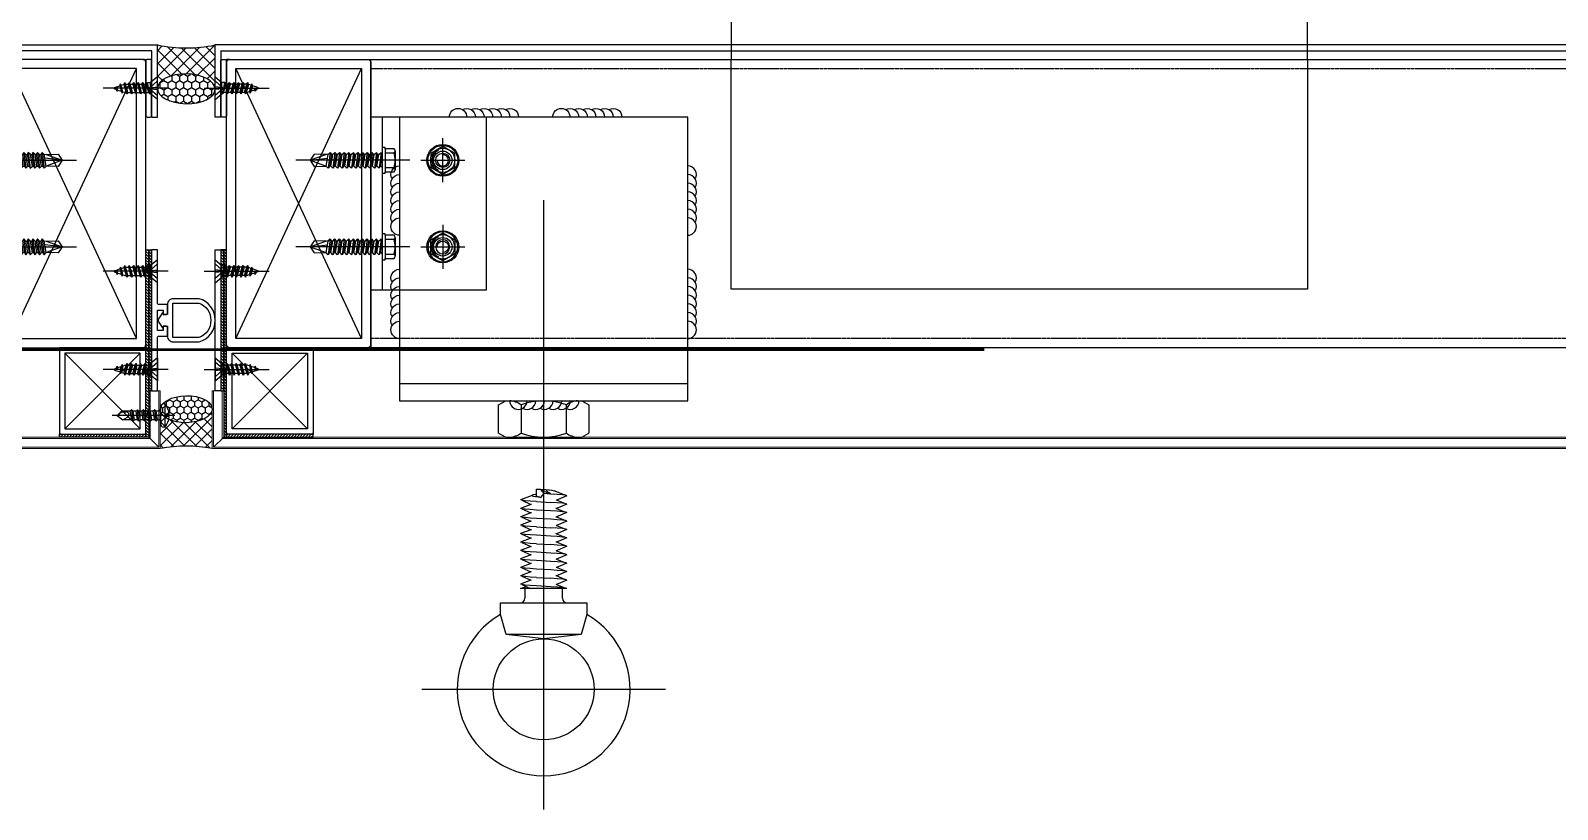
# Model space of a CAD drawing. Header units: millimetres. Extents: x 7297 to 60227, y -7497 to 19324.
# Drawn here: x 55630 to 56160, y 131 to 402 of the extents above; entities that cross this region are included whole.
import ezdxf

# ---------------------------------------------------------------- set-up
doc = ezdxf.new("R2010")
doc.units = ezdxf.units.MM
doc.linetypes.add('HIDDEN', pattern=[0.375, 0.25, -0.125])
for name, color, linetype in [('NS_AL_MOLD', 7, 'Continuous'), ('NS_BRACKET_NUTS', 1, 'Continuous'), ('NS_CAULKING', 8, 'Continuous'), ('NS_COL_CYAN', 4, 'Continuous'), ('NS_COL_D-GREY', 8, 'Continuous'), ('NS_COL_MAGENTA', 6, 'Continuous'), ('NS_COL_RED', 1, 'Continuous'), ('NS_COL_WHITE', 7, 'Continuous'), ('NS_COL_YELLOW', 2, 'Continuous'), ('NS_FRAME', 253, 'Continuous'), ('NS_GASKET_3M', 150, 'Continuous'), ('NS_PIPE_FRAME', 2, 'Continuous'), ('NS_RIVET_SCREW', 1, 'Continuous'), ('NS_WATERPROOF', 150, 'Continuous'), ('NS_WELD', 1, 'Continuous')]:
    doc.layers.add(name, color=color, linetype=linetype)
doc.layers.add('NS_AL_PANEL', color=32, linetype='Continuous', lineweight=9)
pattern_1 = [(45, (61887.9107, -5746.0819), (-0.5, 0.5), [])]
pattern_2 = [(135, (61677.74146, 6508.3188), (-0.5, -0.5), [])]
pattern_3 = [(135, (61678.74146, 6508.3188), (-0.5, -0.5), [])]

# ---------------------------------------------------------------- blocks, each defined once
blk = doc.blocks.new('*U247')
blk.add_lwpolyline([(0, 0), (100, 0), (100, 1161.99), (0, 1161.99)], close=True)
at = {"linetype": 'HIDDEN'}
blk.add_lwpolyline([(3.2, 0), (96.8, 0), (96.8, 1161.99), (3.2, 1161.99)], close=True, dxfattribs=at)
blk = doc.blocks.new('A$C33544E7F')
for p, q in [((3.97, 0), (3.97, 22.54)), ((2.3, 15.96), (5.44, 16.52)), ((2.94, 16.27), (2.3, 15.96)), ((2.74, 15.71), (2.3, 15.96)), ((2.74, 15.71), (5, 16.26)), ((3.53, 18.01), (2.9, 17.7)), ((2.9, 17.7), (3.97, 17.89)), ((3.34, 17.44), (2.9, 17.7)), ((3.34, 17.44), (2.94, 16.27)), ((4.84, 16.73), (2.94, 16.27)), ((3.34, 17.44), (3.97, 17.89)), ((3.75, 18.64), (3.53, 18.01)), ((3.97, 17.89), (3.53, 18.01)), ((4.19, 18.64), (4.84, 16.73)), ((4.84, 16.73), (5.44, 16.52)), ((5, 16.26), (5.44, 16.52)), ((5, 16.26), (5.31, 15.37)), ((1.97, 14.3), (5.97, 15.09)), ((2.51, 14.61), (1.97, 14.3)), ((2.51, 13.99), (1.97, 14.3)), ((1.97, 12.72), (5.97, 13.51)), ((2.51, 13.04), (1.97, 12.72)), ((2.51, 12.41), (1.97, 12.72)), ((1.97, 11.15), (5.97, 11.94)), ((2.51, 11.46), (1.97, 11.15)), ((2.51, 10.84), (1.97, 11.15)), ((5.31, 15.37), (2.51, 14.61)), ((2.51, 14.79), (2.51, 14.61)), ((2.51, 13.99), (5.42, 14.77)), ((2.51, 13.99), (2.51, 13.04)), ((5.42, 13.83), (2.51, 13.04)), ((2.51, 12.41), (5.42, 13.2)), ((2.51, 12.41), (2.51, 11.46)), ((5.42, 12.25), (2.51, 11.46)), ((2.51, 10.84), (5.42, 11.62)), ((2.51, 10.84), (2.51, 9.89)), ((5.42, 10.68), (2.51, 9.89)), ((2.74, 15.71), (2.59, 15.25)), ((5.31, 15.37), (5.97, 15.09)), ((5.42, 14.77), (5.97, 15.09)), ((5.42, 14.77), (5.42, 13.83)), ((5.42, 13.83), (5.97, 13.51)), ((5.42, 13.2), (5.97, 13.51)), ((5.42, 13.2), (5.42, 12.25)), ((5.42, 12.25), (5.97, 11.94)), ((5.42, 11.62), (5.97, 11.94)), ((5.42, 11.62), (5.42, 10.68)), ((5.42, 10.68), (5.97, 10.36)), ((0, 3.76), (1.97, 6.1)), ((3.8, 6.41), (1.42, 3.76)), ((1.97, 9.58), (5.97, 10.36)), ((2.51, 9.89), (1.97, 9.58)), ((2.51, 9.26), (1.97, 9.58)), ((1.97, 8), (5.97, 8.79)), ((2.51, 8.31), (1.97, 8)), ((2.51, 7.69), (1.97, 8)), ((1.97, 6.43), (5.97, 7.21)), ((2.51, 6.74), (1.97, 6.43)), ((1.97, 6.43), (1.97, 6.1)), ((1.97, 6.1), (5.97, 6.1)), ((2.51, 9.26), (5.42, 10.05)), ((2.51, 9.26), (2.51, 8.31)), ((2.51, 8.31), (5.42, 9.1)), ((2.51, 7.69), (5.42, 8.47)), ((2.51, 7.69), (2.51, 6.74)), ((2.51, 6.74), (5.42, 7.53)), ((3.8, 6.41), (3.5, 3.76)), ((6.52, 3.76), (4.14, 6.41)), ((4.14, 6.41), (4.43, 3.76)), ((5.42, 10.05), (5.97, 10.36)), ((5.42, 10.05), (5.42, 9.1)), ((5.42, 9.1), (5.97, 8.79)), ((5.42, 8.47), (5.97, 8.79)), ((5.42, 8.47), (5.42, 7.53)), ((5.42, 7.53), (5.97, 7.21)), ((5.97, 7.21), (5.97, 6.1)), ((7.93, 3.76), (5.97, 6.1)), ((0, 3.76), (7.93, 3.76))]:
    blk.add_line(p, q)
for centre, radius, start, end in [((3.97, 18.55), 0.236, 22.5, 157.5), ((3.93, 14.79), 1.42, 161.0776, 180), ((3.97, 6.26), 0.229, 41.9191, 138.0809)]:
    blk.add_arc(centre, radius, start, end)
blk = doc.blocks.new('*U101')
for p, q in [((1, 100), (0, 100)), ((0, 99), (0, 100)), ((0, 99), (0, 1)), ((49, 100), (1, 100)), ((3.2, 3.2), (46.8, 96.8)), ((46.8, 3.2), (3.2, 96.8)), ((49, 100), (50, 100)), ((50, 99), (50, 100)), ((50, 1), (50, 99)), ((0, 1), (0, 0)), ((1, 0), (0, 0)), ((50, 1), (50, 0)), ((1, 0), (49, 0)), ((49, 0), (50, 0))]:
    blk.add_line(p, q)
blk.add_lwpolyline([(3.2, 96.8), (3.2, 3.2), (46.8, 3.2), (46.8, 96.8)], close=True)
for centre, start, end in [((1, 99), 90, 180), ((49, 99), 0, 90), ((1, 1), 180, 270), ((49, 1), 270, 0)]:
    blk.add_arc(centre, 1, start, end)
blk = doc.blocks.new('*U98')
for p, q in [((1, 50), (0, 50)), ((0, 49), (0, 50)), ((0, 49), (0, 1)), ((49, 50), (1, 50)), ((3.2, 3.2), (46.8, 46.8)), ((46.8, 3.2), (3.2, 46.8)), ((49, 50), (50, 50)), ((50, 49), (50, 50)), ((50, 1), (50, 49)), ((0, 1), (0, 0)), ((1, 0), (0, 0)), ((50, 1), (50, 0)), ((1, 0), (49, 0)), ((49, 0), (50, 0))]:
    blk.add_line(p, q)
blk.add_lwpolyline([(3.2, 46.8), (3.2, 3.2), (46.8, 3.2), (46.8, 46.8)], close=True)
for centre, start, end in [((1, 49), 90, 180), ((49, 49), 0, 90), ((1, 1), 180, 270), ((49, 1), 270, 0)]:
    blk.add_arc(centre, 1, start, end)
blk = doc.blocks.new('피스')
for p, q in [((-4, 1.5), (-4, 1)), ((-4, 1.5), (4, 1.5)), ((-3, 0), (3, 0)), ((-0.5, 2.98), (-0.4, 2.3)), ((-0.4, 2.3), (0.4, 2.3)), ((0, 4.99), (0, -16.77)), ((0.5, 2.98), (0.4, 2.3)), ((4, 1.5), (4, 1)), ((2, -1.5), (-2, -2)), ((-1.5, -1.5), (-2, -2)), ((-2, -2), (-1.5, -2.5)), ((-1.5, -3.5), (-2, -4)), ((2, -3.5), (-2, -4)), ((-2, -4), (-1.5, -4.5)), ((-1.5, -0.5), (-1.5, -1.5)), ((1.5, -1), (-1.5, -1.5)), ((1.5, -2), (-1.5, -2.5)), ((-1.5, -2.5), (-1.5, -3.5)), ((1.5, -3), (-1.5, -3.5)), ((1.5, -4), (-1.5, -4.5)), ((-1.5, -4.5), (-1.5, -5.5)), ((1.5, -5), (-1.5, -5.5)), ((1.5, -0.5), (1.5, -1)), ((1.5, -1), (2, -1.5)), ((2, -1.5), (1.5, -2)), ((1.5, -2), (1.5, -3)), ((1.5, -3), (2, -3.5)), ((2, -3.5), (1.5, -4)), ((1.5, -4), (1.5, -5)), ((1.5, -5), (2, -5.5)), ((-1.5, -5.5), (-2, -6)), ((2, -5.5), (-2, -6)), ((-2, -6), (-1.5, -6.5)), ((-1.5, -7.5), (-2, -8)), ((2, -7.5), (-2, -8)), ((-2, -8), (-1.5, -8.5)), ((-1.5, -9.5), (-2, -10)), ((2, -9.5), (-2, -10)), ((-2, -10), (-1.5, -10.5)), ((1.5, -6), (-1.5, -6.5)), ((-1.5, -6.5), (-1.5, -7.5)), ((1.5, -7), (-1.5, -7.5)), ((1.5, -8), (-1.5, -8.5)), ((-1.5, -8.5), (-1.5, -9.5)), ((1.5, -9), (-1.5, -9.5)), ((1.5, -10), (-1.5, -10.5)), ((-1.5, -10.5), (-1.5, -13.5)), ((2, -5.5), (1.5, -6)), ((1.5, -6), (1.5, -7)), ((1.5, -7), (2, -7.5)), ((2, -7.5), (1.5, -8)), ((1.5, -8), (1.5, -9)), ((1.5, -9), (2, -9.5)), ((2, -9.5), (1.5, -10)), ((1.5, -10), (1.5, -13.03)), ((0, -15), (-1.5, -13.5)), ((-1.27, -13.54), (-1.27, -11.97)), ((0, -15), (-1.27, -13.54)), ((0, -15), (1.5, -13.03)), ((1.5, -13.03), (0.6, -11.47))]:
    blk.add_line(p, q)
for centre, radius, start, end in [((0, -3.08), 6.08, 94.7146, 131.1121), ((-3, 1), 1, 180, 270), ((-2, -0.5), 0.5, 0, 90), ((0, -3.08), 6.08, 48.8879, 85.2854), ((2, -0.5), 0.5, 90, 180), ((3, 1), 1, 270, 0), ((-0.27, -11.97), 1, 30.0863, 180)]:
    blk.add_arc(centre, radius, start, end)
blk = doc.blocks.new('N-SCREW')
blk.add_blockref('피스', (17.25, -1.03))
blk = doc.blocks.new('-AS0-DFASDFASD+7SDFDE')
for p, q in [((140.34, -30.26), (139.81, -31.19)), ((139.81, -31.19), (139.81, -41.09)), ((140.34, -30.26), (144.01, -30.26)), ((144.01, -30.26), (144.54, -31.19)), ((144.54, -31.19), (144.54, -41.09)), ((144.01, -33.19), (140.34, -33.19)), ((144.01, -39.08), (140.34, -39.08)), ((139.81, -41.09), (140.34, -42.02)), ((144.54, -41.09), (144.01, -42.02)), ((144.01, -42.02), (140.34, -42.02))]:
    blk.add_line(p, q)
for centre, radius, start, end in [((142.73, -31.48), 2.94, 184.6551, 215.532), ((141.62, -31.48), 2.94, 324.468, 355.3449), ((148.15, -36.14), 8.34, 159.331, 200.669), ((136.2, -36.14), 8.34, 339.331, 20.669), ((142.73, -40.79), 2.94, 144.468, 175.3449), ((141.62, -40.79), 2.94, 4.6551, 35.532)]:
    blk.add_arc(centre, radius, start, end)
blk = doc.blocks.new('A$C0843732F')
for centre, start in [((0, -3), 90), ((0, -6), 150), ((0, -9), 150), ((0, -12), 150), ((0, -15), 150), ((0, -18), 150), ((0, -21), 150)]:
    blk.add_arc(centre, 3, start, 270)
blk = doc.blocks.new('HEXA-5.5X30')
for p, q in [((-9.61, 0), (29.99, 0)), ((-4.5, -3.25), (-4.5, 3.25)), ((0, -2), (0.68, 2)), ((0.43, -2.75), (1.11, 2.75)), ((0.68, 2), (0.5, 2)), ((0.68, 2), (1.11, 2.75)), ((1.11, 2.75), (1.83, 2)), ((1.83, 2), (1.16, -2)), ((1.6, -2), (2.28, 2)), ((1.83, 2), (2.28, 2)), ((2.03, -2.75), (2.71, 2.75)), ((2.28, 2), (2.71, 2.75)), ((2.71, 2.75), (3.43, 2)), ((3.43, 2), (2.76, -2)), ((3.2, -2), (3.88, 2)), ((3.43, 2), (3.88, 2)), ((3.63, -2.75), (4.31, 2.75)), ((3.88, 2), (4.31, 2.75)), ((4.31, 2.75), (5.03, 2)), ((5.03, 2), (4.36, -2)), ((4.8, -2), (5.48, 2)), ((5.03, 2), (5.48, 2)), ((5.23, -2.75), (5.91, 2.75)), ((5.48, 2), (5.91, 2.75)), ((5.91, 2.75), (6.63, 2)), ((6.63, 2), (5.96, -2)), ((6.4, -2), (7.08, 2)), ((6.63, 2), (7.08, 2)), ((6.83, -2.75), (7.51, 2.75)), ((7.08, 2), (7.51, 2.75)), ((7.51, 2.75), (8.23, 2)), ((8.23, 2), (7.56, -2)), ((8, -2), (8.68, 2)), ((8.23, 2), (8.68, 2)), ((8.43, -2.75), (9.11, 2.75)), ((8.68, 2), (9.11, 2.75)), ((9.11, 2.75), (9.83, 2)), ((9.83, 2), (9.16, -2)), ((9.6, -2), (10.28, 2)), ((9.83, 2), (10.28, 2)), ((10.03, -2.75), (10.71, 2.75)), ((10.28, 2), (10.71, 2.75)), ((10.71, 2.75), (11.43, 2)), ((11.43, 2), (10.76, -2)), ((11.2, -2), (11.88, 2)), ((11.43, 2), (11.88, 2)), ((11.63, -2.75), (12.31, 2.75)), ((11.88, 2), (12.31, 2.75)), ((12.31, 2.75), (13.03, 2)), ((13.03, 2), (12.36, -2)), ((13.03, 2), (13.48, 2)), ((13.23, -2.75), (13.91, 2.75)), ((14.63, 2), (15.08, 2)), ((14.83, -2.75), (15.51, 2.75)), ((16.23, 2), (16.68, 2)), ((16.43, -2.75), (17.11, 2.75)), ((17.83, 2), (18.28, 2)), ((18.03, -2.75), (18.71, 2.75)), ((25, 0), (18.97, -0.71)), ((19.39, -2.01), (25, 0)), ((25, 0), (19.43, 2)), ((0.43, -2.75), (0, -2)), ((1.16, -2), (0.43, -2.75)), ((1.16, -2), (1.6, -2)), ((2.03, -2.75), (1.6, -2)), ((2.76, -2), (2.03, -2.75)), ((2.76, -2), (3.2, -2)), ((3.63, -2.75), (3.2, -2)), ((4.36, -2), (3.63, -2.75)), ((4.36, -2), (4.8, -2)), ((5.23, -2.75), (4.8, -2)), ((5.96, -2), (5.23, -2.75)), ((5.96, -2), (6.4, -2)), ((6.83, -2.75), (6.4, -2)), ((7.56, -2), (6.83, -2.75)), ((7.56, -2), (8, -2)), ((8.43, -2.75), (8, -2)), ((9.16, -2), (8.43, -2.75)), ((9.16, -2), (9.6, -2)), ((10.03, -2.75), (9.6, -2)), ((10.76, -2), (10.03, -2.75)), ((10.76, -2), (11.2, -2)), ((11.63, -2.75), (11.2, -2)), ((12.36, -2), (11.63, -2.75)), ((12.36, -2), (12.8, -2)), ((13.96, -2), (14.4, -2)), ((15.56, -2), (16, -2)), ((17.16, -2), (17.6, -2))]:
    blk.add_line(p, q)
for points in [[(-4.14, -2.5, 0.476693), (-4.14, -4), (-1, -4), (-1, 4), (-4.14, 4, 0.476693), (-4.14, 2.5)], [(-1, 2.5), (-4.14, 2.5, 0.136257), (-4.14, -2.5), (-1, -2.5)]]:
    blk.add_lwpolyline(points, format="xyb")
for points in [[(-1, -4), (-1, -4.5), (0, -4.5), (0, 4.5), (-1, 4.5), (-1, 4)], [(18.75, -2), (23.56, -2.1), (25, 0), (23.56, 2.1), (19.43, 2)]]:
    blk.add_lwpolyline(points)
for points in [[(13.91, 2.75), (14.63, 2), (13.96, -2), (13.23, -2.75), (12.8, -2), (13.48, 2)], [(15.51, 2.75), (16.23, 2), (15.56, -2), (14.83, -2.75), (14.4, -2), (15.08, 2)], [(17.11, 2.75), (17.83, 2), (17.16, -2), (16.43, -2.75), (16, -2), (16.68, 2)], [(18.71, 2.75), (19.43, 2), (18.76, -2), (18.03, -2.75), (17.6, -2), (18.28, 2)]]:
    blk.add_lwpolyline(points, close=True)
blk.add_arc((0.5, 2.5), 0.5, 180, 270)
blk = doc.blocks.new('M10-H')
for p, q in [((0, 15.5), (0, -15.5)), ((-15.5, 0), (15.5, 0))]:
    blk.add_line(p, q)
blk.add_lwpolyline([(-4.9, 8.5), (-9.8, 0), (-4.9, -8.5), (4.9, -8.5), (9.8, 0), (4.9, 8.5), (-4.9, 8.5)])
for radius in [10.5, 8.5, 5]:
    blk.add_circle((0, 0), radius)
blk.add_arc((0, 0), 4, 90, 0)

msp = doc.modelspace()

# ---------------------------------------------------------------- hatches: boundary and pattern name
at = {"layer": 'NS_CAULKING'}
h = msp.add_hatch(dxfattribs=at)
h.set_pattern_fill('ANSI37', color=256)
h.set_pattern_definition([(45, (-40677.1215, 30103.6345), (-2.24506403, 2.24506403), []), (135, (-40677.1215, 30103.6345), (-2.24506403, -2.24506403), [])])
edge = h.paths.add_edge_path()
edge.add_line((55674.13, 381.53), (55674.13, 396.53))
edge.add_arc((55684.13, 446.03), 50.5, 258.5788, 281.4212)
edge.add_line((55694.13, 396.53), (55694.13, 381.16))
edge.add_ellipse((55684.13, 381.35), major_axis=(-10, 0.19), ratio=0.518659, start_angle=180, end_angle=360)
h = msp.add_hatch(dxfattribs=at)
h.set_pattern_fill('HONEY', color=256, scale=0.5, angle=-90)
h.set_pattern_definition([(270, (-40581.3444, 30039.4777), (1.374815322, -2.38125), [1.5875, -3.175]), (30, (-40581.3444, 30039.4777), (1.374815332, 2.381249995), [1.5875, -3.175]), (330, (-40581.3444, 30039.4777), (2.749630654, -5e-09), [-3.175, 1.5875])])
edge = h.paths.add_edge_path()
edge.add_ellipse((55684.13, 381.35), major_axis=(-10, 0.19), ratio=0.518659, start_angle=0, end_angle=360, ccw=False)
h = msp.add_hatch(dxfattribs=at)
h.set_pattern_fill('ANSI37', color=256, scale=0.900275)
h.set_pattern_definition([(45, (-31067.5013, 27117.0764), (-2.021175205, 2.021175205), []), (135, (-31067.5013, 27117.0764), (-2.021175205, -2.021175205), [])])
edge = h.paths.add_edge_path()
edge.add_line((55675.13, 270.04), (55675.13, 256.53))
edge.add_arc((55684.13, 211.97), 45.46, 78.5788, 101.4212, ccw=False)
edge.add_line((55693.13, 256.53), (55693.13, 270.38))
edge.add_ellipse((55684.13, 270.21), major_axis=(-9, -0.17), ratio=0.518659, start_angle=0, end_angle=180, ccw=False)
h = msp.add_hatch(dxfattribs=at)
h.set_pattern_fill('HONEY', color=256, scale=0.450138, angle=-90)
h.set_pattern_definition([(270, (-30981.2756, 27059.3177), (1.237711978, -2.14378004), [1.429186693, -2.858373387]), (30, (-30981.2756, 27059.3177), (1.237711986, 2.143780035), [1.429186693, -2.858373387]), (330, (-30981.2756, 27059.3177), (2.475423964, -5e-09), [-2.858373387, 1.429186693])])
edge = h.paths.add_edge_path()
edge.add_ellipse((55684.13, 270.21), major_axis=(-9, -0.17), ratio=0.518659, start_angle=0, end_angle=360)
at = {"layer": 'NS_COL_WHITE'}
h = msp.add_hatch(dxfattribs=at)
h.set_pattern_fill('JIS_WOOD', color=256, angle=90, style=0, pattern_type=2)
h.set_pattern_definition(pattern_2)
h.paths.add_polyline_path([(55671.13, 325.54), (55671.13, 260.53), (55670.13, 260.53), (55670.13, 325.54)])
h = msp.add_hatch(dxfattribs=at)
h.set_pattern_fill('JIS_WOOD', color=256, angle=90, style=0, pattern_type=2)
h.set_pattern_definition(pattern_3)
h.paths.add_polyline_path([(55672.13, 325.54), (55672.13, 276.53), (55671.13, 276.53), (55671.13, 325.54)])
h = msp.add_hatch(dxfattribs=at)
h.set_pattern_fill('JIS_WOOD', color=256, angle=90, style=0, pattern_type=2)
h.set_pattern_definition(pattern_3)
h.paths.add_polyline_path([(55696.13, 325.54), (55696.13, 276.53), (55697.13, 276.53), (55697.13, 325.54)])
h = msp.add_hatch(dxfattribs=at)
h.set_pattern_fill('JIS_WOOD', color=256, angle=90, style=0, pattern_type=2)
h.set_pattern_definition(pattern_2)
h.paths.add_polyline_path([(55697.13, 325.54), (55697.13, 260.53), (55698.13, 260.53), (55698.13, 325.54)])
h = msp.add_hatch(dxfattribs=at)
h.set_pattern_fill('JIS_WOOD', color=256, style=0, pattern_type=2)
h.set_pattern_definition(pattern_1)
h.paths.add_polyline_path([(55670.13, 260.53), (55640.13, 260.53), (55640.13, 261.53), (55670.13, 261.53)])
h = msp.add_hatch(dxfattribs=at)
h.set_pattern_fill('JIS_WOOD', color=256, style=0, pattern_type=2)
h.set_pattern_definition(pattern_1)
h.paths.add_polyline_path([(55698.13, 260.53), (55728.13, 260.53), (55728.13, 261.53), (55698.13, 261.53)])

# ---------------------------------------------------------------- linework, layer by layer
at = {"layer": 'NS_AL_MOLD', "ltscale": 2, "elevation": 0}
msp.add_lwpolyline([(55672.13, 301.04), (55672.13, 276.53), (55674.13, 276.53), (55674.13, 283.78), (55673.93, 284.03), (55674.13, 284.28), (55674.13, 295.04, -0.414214), (55674.63, 295.54), (55677.63, 295.54), (55677.63, 298.53, 0.414214), (55677.13, 299.03), (55676.13, 299.03), (55676.13, 297.54), (55674.13, 297.54), (55674.13, 301.04), (55674.13, 304.53), (55676.13, 304.53), (55676.13, 303.04), (55677.13, 303.04, 0.414214), (55677.63, 303.54), (55677.63, 306.53), (55674.63, 306.53, -0.414214), (55674.13, 307.03), (55674.13, 317.79), (55673.93, 318.04), (55674.13, 318.29), (55674.13, 325.54), (55672.13, 325.54)], format="xyb", close=True, dxfattribs=at)
at = {"layer": 'NS_AL_MOLD', "elevation": 0}
msp.add_lwpolyline([(55694.13, 325.54), (55696.13, 325.54), (55696.13, 276.53), (55694.13, 276.53)], close=True, dxfattribs=at)
at = {"layer": 'NS_AL_PANEL'}
for p, q in [((55671.12, 276.53, 0), (55675.13, 276.53, 0)), ((55671.13, 260.53, 0), (55671.13, 276.53, 0)), ((55671.63, 260.03, 0), (55671.63, 276.53, 0)), ((55674.63, 257.03, 0), (55674.63, 276.53, 0)), ((55675.13, 256.53, 0), (55675.13, 276.53, 0)), ((55697.14, 276.53, 0), (55693.13, 276.53, 0)), ((55693.13, 256.53, 0), (55693.13, 276.53, 0)), ((55693.63, 257.03, 0), (55693.63, 276.53, 0)), ((55696.63, 260.03, 0), (55696.63, 276.53, 0)), ((55697.13, 260.53, 0), (55697.13, 276.53, 0)), ((55671.63, 260.03), (54406.63, 260.03)), ((55671.13, 260.53), (54407.13, 260.53)), ((55671.13, 260.53, 0), (55674.63, 257.03, 0)), ((55697.13, 260.53, 0), (55693.63, 257.03, 0)), ((56961.62, 260.03), (55696.63, 260.03)), ((56961.12, 260.53), (55697.13, 260.53)), ((54403.13, 256.53), (55675.13, 256.53)), ((55674.63, 257.03), (54403.63, 257.03)), ((55693.13, 256.53), (56965.12, 256.53)), ((56964.62, 257.03), (55693.63, 257.03))]:
    msp.add_line(p, q, dxfattribs=at)
at = {"layer": 'NS_BRACKET_NUTS'}
for p, q in [((55804.13, 240.33), (55800.13, 238.75)), ((55800.52, 238.61), (55800.13, 238.75)), ((55801.66, 238.46), (55800.52, 238.61)), ((55800.52, 238.61), (55803.69, 237.2)), ((55803.43, 238.32), (55801.66, 238.46)), ((55804.52, 240.48), (55804.13, 240.33)), ((55804.13, 240.33), (55804.13, 240.19)), ((55804.13, 240.19), (55804.53, 240.04)), ((55805.26, 240.63), (55804.52, 240.48)), ((55804.53, 240.04), (55805.27, 239.89)), ((55805.66, 240.68), (55805.26, 240.63)), ((55805.27, 239.89), (55806, 239.89)), ((55805.66, 242.53), (55806.89, 242.53)), ((55805.66, 240.68), (55805.66, 242.53)), ((55805.66, 240.13), (55805.66, 240.68)), ((55805.66, 240.04), (55805.66, 240.13)), ((55806.3, 239.75), (55806, 239.89)), ((55806.43, 239.75), (55806.3, 239.75)), ((55806.75, 239.69), (55806.43, 239.75)), ((55806.89, 242.53), (55808.77, 242.38)), ((55806.89, 242.53), (55807.13, 242.23)), ((55808.13, 240.95), (55806.95, 239.45)), ((55807.13, 242.23), (55807.39, 242.09)), ((55807.13, 242.23), (55808.13, 240.95)), ((55807.39, 242.09), (55807.74, 241.94)), ((55808.52, 241.65), (55807.74, 241.94)), ((55809.38, 240.9), (55808.13, 240.95)), ((55808.52, 241.65), (55808.87, 241.5)), ((55808.77, 242.38), (55809.98, 242.23)), ((55808.77, 242.38), (55809.96, 241.21)), ((55808.87, 241.5), (55809.14, 241.36)), ((55809.14, 241.36), (55809.32, 241.21)), ((55809.96, 241.21), (55809.32, 241.13)), ((55809.32, 241.21), (55809.38, 241.06)), ((55809.38, 240.9), (55809.38, 241.06)), ((55810.6, 240.8), (55809.38, 240.9)), ((55810.1, 241.23), (55809.96, 241.21)), ((55809.98, 242.23), (55811, 242.09)), ((55810.1, 241.23), (55810.6, 240.8)), ((55812.83, 240.66), (55810.6, 240.8)), ((55811, 242.09), (55811.74, 241.94)), ((55812.12, 241.8), (55811.74, 241.94)), ((55815.51, 240.45), (55812.12, 241.8)), ((55812.6, 238.69), (55812.43, 238.75)), ((55816.13, 240.22), (55812.6, 238.69)), ((55815.51, 237.52), (55812.6, 238.69)), ((55814.6, 240.51), (55812.83, 240.66)), ((55815.51, 240.45), (55814.6, 240.51)), ((55815.74, 240.36), (55815.51, 240.45)), ((55816.13, 240.22), (55815.74, 240.36)), ((55803.69, 237.2), (55800.13, 235.83)), ((55800.52, 235.68), (55800.13, 235.83)), ((55803.64, 234.29), (55800.13, 232.9)), ((55801.66, 235.54), (55800.52, 235.68)), ((55800.52, 235.68), (55803.7, 234.28)), ((55803.43, 235.39), (55801.66, 235.54)), ((55805.66, 238.17), (55803.43, 238.32)), ((55805.66, 235.24), (55803.43, 235.39)), ((55803.86, 237.15), (55803.69, 237.2)), ((55803.86, 234.22), (55803.7, 234.28)), ((55805.66, 238.17), (55810.6, 237.88)), ((55810.6, 234.95), (55805.66, 235.24)), ((55812.83, 237.73), (55810.6, 237.88)), ((55812.83, 234.81), (55810.6, 234.95)), ((55812.6, 235.77), (55812.39, 235.84)), ((55816.13, 234.37), (55812.58, 232.84)), ((55816.13, 237.29), (55812.6, 235.77)), ((55812.6, 235.77), (55815.73, 234.51)), ((55814.6, 237.58), (55812.83, 237.73)), ((55814.6, 234.66), (55812.83, 234.81)), ((55815.51, 237.52), (55814.6, 237.58)), ((55815.73, 234.51), (55814.6, 234.66)), ((55815.73, 237.43), (55815.51, 237.52)), ((55816.13, 237.29), (55815.73, 237.43)), ((55816.13, 234.37), (55815.73, 234.51)), ((55800.52, 232.76), (55800.13, 232.9)), ((55803.7, 231.36), (55800.13, 229.98)), ((55800.52, 229.83), (55800.13, 229.98)), ((55803.69, 228.43), (55800.13, 227.06)), ((55801.66, 232.61), (55800.52, 232.76)), ((55800.52, 232.76), (55803.7, 231.36)), ((55801.66, 229.69), (55800.52, 229.83)), ((55800.52, 229.83), (55803.69, 228.43)), ((55803.43, 232.47), (55801.66, 232.61)), ((55803.43, 229.54), (55801.66, 229.69)), ((55805.66, 232.32), (55803.43, 232.47)), ((55805.66, 229.4), (55803.43, 229.54)), ((55803.86, 228.37), (55803.69, 228.43)), ((55803.86, 231.3), (55803.7, 231.36)), ((55810.6, 232.03), (55805.66, 232.32)), ((55805.66, 229.4), (55810.6, 229.1)), ((55812.83, 231.88), (55810.6, 232.03)), ((55812.83, 228.96), (55810.6, 229.1)), ((55812.39, 232.91), (55812.58, 232.84)), ((55812.6, 229.92), (55812.43, 229.98)), ((55812.58, 232.84), (55815.74, 231.59)), ((55816.13, 231.44), (55812.6, 229.92)), ((55812.6, 229.92), (55815.74, 228.66)), ((55816.13, 228.52), (55812.6, 227)), ((55814.6, 231.74), (55812.83, 231.88)), ((55814.6, 228.81), (55812.83, 228.96)), ((55815.74, 231.59), (55814.6, 231.74)), ((55815.74, 228.66), (55814.6, 228.81)), ((55816.13, 231.44), (55815.74, 231.59)), ((55816.13, 228.52), (55815.74, 228.66)), ((55800.52, 226.91), (55800.13, 227.06)), ((55803.64, 225.52), (55800.13, 224.13)), ((55800.52, 223.98), (55800.13, 224.13)), ((55803.7, 222.58), (55800.13, 221.21)), ((55801.66, 226.76), (55800.52, 226.91)), ((55800.52, 226.91), (55803.7, 225.51)), ((55801.66, 223.84), (55800.52, 223.98)), ((55800.52, 223.98), (55803.7, 222.58)), ((55803.43, 226.62), (55801.66, 226.76)), ((55803.43, 223.69), (55801.66, 223.84)), ((55805.66, 226.47), (55803.43, 226.62)), ((55805.66, 223.55), (55803.43, 223.69)), ((55803.86, 225.45), (55803.7, 225.51)), ((55803.86, 222.52), (55803.7, 222.58)), ((55810.6, 226.18), (55805.66, 226.47)), ((55805.66, 223.55), (55810.6, 223.25)), ((55812.83, 226.03), (55810.6, 226.18)), ((55812.83, 223.11), (55810.6, 223.25)), ((55812.6, 227), (55812.39, 227.06)), ((55812.58, 224.06), (55812.4, 224.14)), ((55816.13, 225.59), (55812.58, 224.06)), ((55815.51, 222.9), (55812.58, 224.06)), ((55816.13, 222.67), (55812.58, 221.14)), ((55812.6, 227), (55815.51, 225.82)), ((55814.6, 225.89), (55812.83, 226.03)), ((55814.6, 222.96), (55812.83, 223.11)), ((55815.51, 225.82), (55814.6, 225.89)), ((55815.51, 222.9), (55814.6, 222.96)), ((55815.74, 225.74), (55815.51, 225.82)), ((55815.74, 222.82), (55815.51, 222.9)), ((55816.13, 225.59), (55815.74, 225.74)), ((55816.13, 222.67), (55815.74, 222.82)), ((55800.52, 221.06), (55800.13, 221.21)), ((55803.69, 219.65), (55800.13, 218.28)), ((55800.52, 218.14), (55800.13, 218.28)), ((55801.66, 220.91), (55800.52, 221.06)), ((55800.52, 221.06), (55803.69, 219.65)), ((55801.66, 217.99), (55800.52, 218.14)), ((55800.52, 218.14), (55803.69, 216.73)), ((55803.43, 220.77), (55801.66, 220.91)), ((55803.43, 217.84), (55801.66, 217.99)), ((55805.66, 220.62), (55803.43, 220.77)), ((55805.66, 217.7), (55803.43, 217.84)), ((55803.86, 219.6), (55803.69, 219.65)), ((55810.6, 220.33), (55805.66, 220.62)), ((55810.6, 217.4), (55805.66, 217.7)), ((55812.83, 220.18), (55810.6, 220.33)), ((55812.83, 217.26), (55810.6, 217.4)), ((55812.39, 218.29), (55812.58, 218.21)), ((55812.4, 221.22), (55812.58, 221.14)), ((55812.58, 221.14), (55815.74, 219.89)), ((55816.13, 219.74), (55812.58, 218.21)), ((55812.58, 218.21), (55815.73, 216.96)), ((55814.6, 220.04), (55812.83, 220.18)), ((55814.6, 217.11), (55812.83, 217.26)), ((55815.74, 219.89), (55814.6, 220.04)), ((55816.13, 219.74), (55815.74, 219.89)), ((55803.69, 216.73), (55800.13, 215.36)), ((55800.52, 215.21), (55800.13, 215.36)), ((55803.7, 213.81), (55800.13, 212.43)), ((55800.52, 212.29), (55800.13, 212.43)), ((55801.66, 215.06), (55800.52, 215.21)), ((55800.52, 215.21), (55803.7, 213.81)), ((55801.66, 212.14), (55800.52, 212.29)), ((55800.52, 212.29), (55803.69, 210.88)), ((55803.43, 214.92), (55801.66, 215.06)), ((55803.43, 211.99), (55801.66, 212.14)), ((55805.66, 214.77), (55803.43, 214.92)), ((55805.66, 211.85), (55803.43, 211.99)), ((55803.86, 216.67), (55803.69, 216.73)), ((55803.86, 213.75), (55803.7, 213.81)), ((55810.6, 214.48), (55805.66, 214.77)), ((55812.83, 214.33), (55810.6, 214.48)), ((55812.6, 212.37), (55812.39, 212.44)), ((55812.6, 215.3), (55812.43, 215.36)), ((55816.13, 216.82), (55812.6, 215.3)), ((55815.51, 214.13), (55812.6, 215.3)), ((55816.13, 213.9), (55812.6, 212.37)), ((55815.51, 211.2), (55812.6, 212.37)), ((55814.6, 214.19), (55812.83, 214.33)), ((55815.73, 216.96), (55814.6, 217.11)), ((55815.51, 214.13), (55814.6, 214.19)), ((55815.73, 214.04), (55815.51, 214.13)), ((55816.13, 216.82), (55815.73, 216.96)), ((55816.13, 213.9), (55815.73, 214.04)), ((55803.69, 210.88), (55800.13, 209.51)), ((55800.52, 209.36), (55800.13, 209.51)), ((55800.13, 208.05), (55802.01, 208.7)), ((55816.13, 208.05), (55800.13, 208.05)), ((55801.66, 209.22), (55800.52, 209.36)), ((55800.52, 209.36), (55803.51, 208.05)), ((55801.63, 208.05), (55801.63, 204.65)), ((55803.43, 209.07), (55801.66, 209.22)), ((55805.66, 208.92), (55803.43, 209.07)), ((55803.86, 210.82), (55803.69, 210.88)), ((55805.66, 211.85), (55810.6, 211.56)), ((55810.6, 208.63), (55805.66, 208.92)), ((55812.83, 211.41), (55810.6, 211.56)), ((55812.83, 208.48), (55810.6, 208.63)), ((55812.4, 209.52), (55812.58, 209.44)), ((55816.13, 210.97), (55812.58, 209.44)), ((55812.58, 209.44), (55815.74, 208.19)), ((55814.6, 211.26), (55812.83, 211.41)), ((55814.6, 208.34), (55812.83, 208.48)), ((55815.51, 211.2), (55814.6, 211.26)), ((55815.74, 208.19), (55814.6, 208.34)), ((55814.63, 204.65), (55814.63, 208.05)), ((55815.74, 211.12), (55815.51, 211.2)), ((55816.13, 210.97), (55815.74, 211.12)), ((55816.13, 208.05), (55815.74, 208.19)), ((55793.13, 199.03), (55793.13, 203.05)), ((55793.13, 203.05), (55823.13, 203.05)), ((55823.13, 203.05), (55823.13, 199.03)), ((55795.13, 192.05), (55793.13, 199.03)), ((55823.13, 199.03), (55821.13, 192.05)), ((55808.13, 190.55), (55795.13, 192.05)), ((55821.13, 192.05), (55795.13, 192.05)), ((55821.13, 192.05), (55808.13, 190.55))]:
    msp.add_line(p, q, dxfattribs=at)
msp.add_circle((55808.13, 173.05), 17.5, dxfattribs=at)
for centre, radius, start, end in [((55800.03, 204.65), 1.6, 270, 0), ((55816.23, 204.65), 1.6, 180, 270), ((55808.13, 173.05), 30, 120, 60)]:
    msp.add_arc(centre, radius, start, end, dxfattribs=at)
at = {"layer": 'NS_CAULKING'}
for centre, radius, start, end in [((55684.13, 446.03, 0), 50.5, 258.5788, 281.4212), ((55684.13, 211.97, 0), 45.46, 78.5788, 101.4212)]:
    msp.add_arc(centre, radius, start, end, dxfattribs=at)
at = {"layer": 'NS_CAULKING', "extrusion": (0, 0, -1)}
msp.add_ellipse((55684.13, 381.35), major_axis=(-10, 0.19), ratio=0.518659, dxfattribs=at)
at = {"layer": 'NS_CAULKING'}
msp.add_ellipse((55684.13, 270.21, 0), major_axis=(-9, -0.17), ratio=0.518659, dxfattribs=at)
at = {"layer": 'NS_COL_CYAN'}
for points in [[(55672.23, 394.53), (54406.13, 394.53), (54406.13, 371.53), (54404.13, 371.53), (54404.13, 396.53), (55674.23, 396.53)], [(55696.03, 394.53), (56962.12, 394.53), (56962.12, 371.53), (56964.12, 371.53), (56964.12, 396.53), (55694.03, 396.53)]]:
    msp.add_lwpolyline(points, dxfattribs=at)
at = {"layer": 'NS_COL_D-GREY', "elevation": 0}
for points in [[(55672.13, 394.53), (55672.13, 371.53), (55674.13, 371.53), (55674.13, 396.53)], [(55696.13, 394.53), (55696.13, 371.53), (55694.13, 371.53), (55694.13, 396.53)]]:
    msp.add_lwpolyline(points, dxfattribs=at)
at = {"layer": 'NS_COL_MAGENTA', "ltscale": 50}
for centre in [(55773.13, 356.53), (55773.13, 326.53)]:
    msp.add_circle(centre, 5.53, dxfattribs=at)
for centre in [(55773.13, 356.53), (55773.13, 326.53)]:
    msp.add_arc(centre, 3.78, 112.6199, 247.3801, dxfattribs=at)
at = {"layer": 'NS_COL_RED'}
for p, q in [((55808.13, 131.4), (55808.13, 342.68)), ((55758.13, 279.13), (55858.13, 279.13)), ((55850.36, 173.05), (55765.9, 173.05))]:
    msp.add_line(p, q, dxfattribs=at)
for points in [[(56073.13, 396.53), (56073.13, 406.53), (55873.13, 406.53), (55873.13, 396.53)], [(55873.13, 396.53), (55873.13, 391.53), (56073.13, 391.53), (56073.13, 396.53)]]:
    msp.add_lwpolyline(points, dxfattribs=at)
at = {"layer": 'NS_COL_RED', "elevation": 0}
msp.add_lwpolyline([(56073.13, 311.83), (55873.13, 311.83), (55873.13, 391.53), (56073.13, 391.53)], close=True, dxfattribs=at)
at = {"layer": 'NS_COL_RED'}
msp.add_lwpolyline([(55758.13, 371.53), (55758.13, 273.13), (55858.13, 273.13), (55858.13, 371.53)], close=True, dxfattribs=at)
at = {"layer": 'NS_COL_WHITE', "elevation": 0}
for points in [[(55672.13, 372.03), (55672.13, 391.03, 0.414214), (55671.63, 391.53), (55670.63, 391.53, 0.414214), (55670.13, 391.03), (55670.13, 372.03, 0.414214), (55670.63, 371.53), (55671.63, 371.53, 0.414214)], [(55696.13, 372.03), (55696.13, 391.03, -0.414214), (55696.63, 391.53), (55697.63, 391.53, -0.414214), (55698.13, 391.03), (55698.13, 372.03, -0.414214), (55697.63, 371.53), (55696.63, 371.53, -0.414214)], [(55676.13, 299.04), (55677.63, 299.04), (55677.63, 295.54, 0.414214), (55679.63, 293.54), (55688.63, 293.54, 0.346413), (55694.13, 301.04, 0.346413), (55688.63, 308.54), (55679.63, 308.54, 0.414214), (55677.63, 306.54), (55677.63, 303.04), (55676.13, 303.04), (55676.13, 304.04), (55674.54, 301.58, 0.144564), (55674.38, 301.04, 0.144564), (55674.54, 300.49), (55676.13, 298.04)], [(55692.63, 301.04, -0.332727), (55688.52, 295.04), (55679.73, 295.04, -0.414214), (55679.43, 295.34), (55679.43, 301.04), (55679.43, 306.74, -0.414214), (55679.73, 307.04), (55688.52, 307.04, -0.332727)]]:
    msp.add_lwpolyline(points, format="xyb", close=True, dxfattribs=at)
at = {"layer": 'NS_COL_WHITE'}
for centre in [(55773.13, 356.53), (55773.13, 326.53)]:
    msp.add_circle(centre, 3.2, dxfattribs=at)
at = {"layer": 'NS_COL_YELLOW', "ltscale": 20}
for p, q in [((55748.13, 371.53), (55748.13, 311.53)), ((55788.13, 371.53), (55748.13, 371.53)), ((55752.13, 371.53), (55752.13, 311.53)), ((55788.13, 371.53), (55788.13, 311.53)), ((55788.13, 311.53), (55748.13, 311.53))]:
    msp.add_line(p, q, dxfattribs=at)
at = {"layer": 'NS_GASKET_3M'}
for points in [[(55671.13, 325.54), (55671.13, 260.53), (55670.13, 260.53), (55670.13, 325.54)], [(55672.13, 325.54), (55672.13, 276.53), (55671.13, 276.53), (55671.13, 325.54)], [(55696.13, 325.54), (55696.13, 276.53), (55697.13, 276.53), (55697.13, 325.54)], [(55697.13, 325.54), (55697.13, 260.53), (55698.13, 260.53), (55698.13, 325.54)], [(55670.13, 260.53), (55640.13, 260.53), (55640.13, 261.53), (55670.13, 261.53)], [(55698.13, 260.53), (55728.13, 260.53), (55728.13, 261.53), (55698.13, 261.53)]]:
    msp.add_lwpolyline(points, close=True, dxfattribs=at)
at = {"layer": 'NS_WATERPROOF', "ltscale": 3}
for p, q in [((55960.95, 291.03), (55407.71, 291.03)), ((55960.95, 290.53), (55407.71, 290.53))]:
    msp.add_line(p, q, dxfattribs=at)

# ---------------------------------------------------------------- block references
at = {"layer": 'NS_BRACKET_NUTS', "xscale": -1, "rotation": 180}
for p in [(55616.13, 356.53), (55616.13, 326.53)]:
    msp.add_blockref('HEXA-5.5X30', p, dxfattribs=at)
at = {"layer": 'NS_BRACKET_NUTS', "rotation": 180}
for p in [(55752.13, 356.53), (55752.13, 326.53)]:
    msp.add_blockref('HEXA-5.5X30', p, dxfattribs=at)
at = {"layer": 'NS_BRACKET_NUTS', "xscale": 2.666672, "yscale": 2.666672, "zscale": 2.666672, "rotation": 90.00000000000001}
msp.add_blockref('-AS0-DFASDFASD+7SDFDE', (55711.77, -112.32), dxfattribs=at)
at = {"layer": 'NS_COL_RED', "yscale": 0.4923076923076923, "zscale": 0.4923076923076923}
for p, xscale, rotation in [((55773.13, 356.53), 0.4923076923076923, 90.00000000000001), ((55773.13, 326.53), -0.4923076923076923, 90)]:
    msp.add_blockref('M10-H', p, dxfattribs=dict(at, xscale=xscale, rotation=rotation))
at = {"layer": 'NS_FRAME', "xscale": -1, "rotation": 270}
msp.add_blockref('*U247', (55748.13, 291.53, 0), dxfattribs=at)
at = {"layer": 'NS_PIPE_FRAME'}
msp.add_blockref('*U101', (55620.13, 291.53, 0), dxfattribs=at)
at = {"layer": 'NS_PIPE_FRAME', "xscale": -1}
msp.add_blockref('*U101', (55748.13, 291.53, 0), dxfattribs=at)
at = {"layer": 'NS_PIPE_FRAME', "yscale": 0.6, "zscale": 0.6}
for p, xscale in [((55640.13, 261.53, 0), 0.6), ((55728.13, 261.53, 0), -0.6)]:
    msp.add_blockref('*U98', p, dxfattribs=dict(at, xscale=xscale))
at = {"layer": 'NS_RIVET_SCREW', "rotation": 270}
msp.add_blockref('N-SCREW', (55676.25, 285.28, 0), dxfattribs=at)
at = {"layer": 'NS_WELD'}
for p, rotation in [((55677.88, 377.57, 0), 90.00000000000001), ((55677.89, 314.07, 0), 90.00000000000001), ((55690.37, 288, 0), 270)]:
    msp.add_blockref('A$C33544E7F', p, dxfattribs=dict(at, rotation=rotation))
at = {"layer": 'NS_WELD', "xscale": -1}
for p, rotation in [((55690.37, 377.57, 0), 270), ((55690.37, 314.07, 0), 270), ((55677.89, 288, 0), 90)]:
    msp.add_blockref('A$C33544E7F', p, dxfattribs=dict(at, rotation=rotation))
at = {"layer": 'NS_WELD', "extrusion": (0, 0, -1), "zscale": -1}
for p, rotation in [((-55775.43, 371.53), 270), ((-55811.26, 371.53), 270), ((-55758.13, 330.57, 0), 180), ((-55758.13, 294.73, 0), 180)]:
    msp.add_blockref('A$C0843732F', p, dxfattribs=dict(at, rotation=rotation))
at = {"layer": 'NS_WELD', "extrusion": (0, 0, -1), "xscale": -1, "zscale": -1}
for p, rotation in [((-55858.13, 330.57, 0), 180), ((-55858.13, 294.73, 0), 180), ((-55796.37, 273.13), 270)]:
    msp.add_blockref('A$C0843732F', p, dxfattribs=dict(at, rotation=rotation))

doc.saveas('drawing.dxf')
